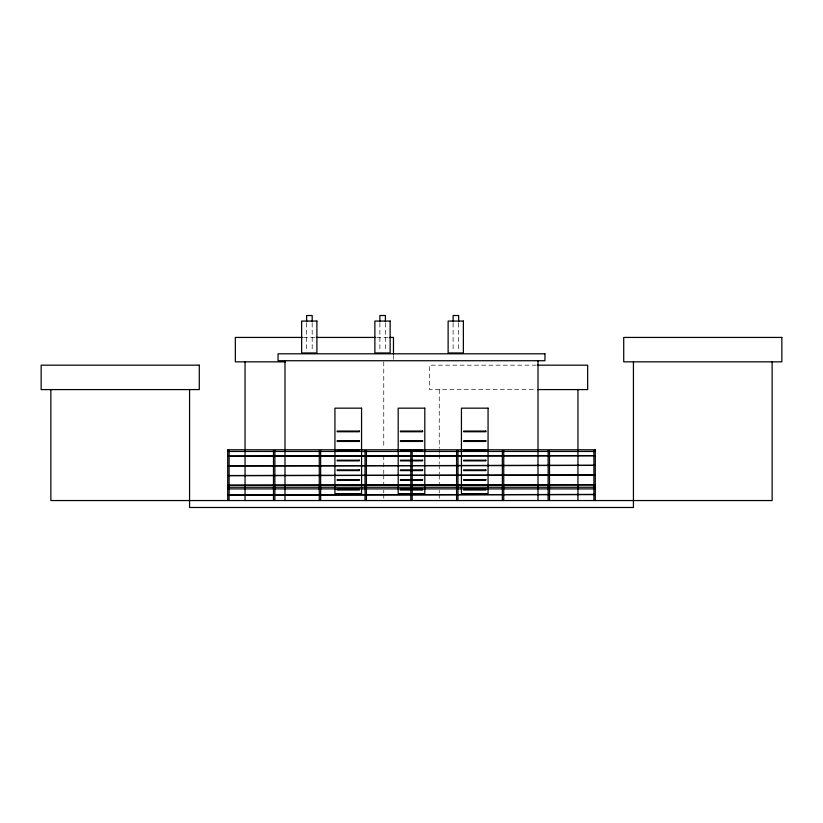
<?xml version="1.0" encoding="UTF-8"?>
<svg xmlns="http://www.w3.org/2000/svg" width="823" height="823" viewBox="0 0 823 823"><rect width="100%" height="100%" fill="white"/><g stroke="black" fill="none" stroke-linecap="round" stroke-linejoin="round"><path stroke-width="0.62" stroke-dasharray="4.12 3.09" d="M303.481 337.43L316.33 337.43M376.759 337.43L388.322 337.43M536.236 365.175L429.534 365.175L429.534 389.588L536.236 389.588M458.658 323.007L458.658 351.719M453.113 323.007L453.113 351.719M439.245 389.588L439.245 448.257M439.245 449.533L439.245 453.36M439.245 454.635L439.245 463.565M439.245 464.841L439.245 473.77M439.245 475.046L439.245 483.965M439.245 490.343L439.245 492.895M439.245 494.17L439.245 499.273M393.466 355.423L393.466 359.27M385.421 323.007L385.421 351.719M383.755 361.842L383.755 447.897M383.755 455.603L383.755 473.575M383.755 474.861L383.755 483.852M383.755 490.271L383.755 492.843M383.755 494.129L383.755 499.263M379.876 323.007L379.876 351.719M312.184 323.007L312.184 351.719M306.64 323.007L306.64 351.719"/><path stroke-width="1.23" d="M302.195 337.43L235.337 337.43L235.337 361.842L285.478 361.842M316.33 337.43L375.473 337.43M389.608 337.43L393.466 337.43L393.466 354.137M537.522 365.175L587.663 365.175L587.663 389.588L537.522 389.588M337.152 450.479L359.342 450.479M400.4 450.479L422.6 450.479M463.658 450.479L485.848 450.479M772.139 361.842L772.139 500.549L50.861 500.549L50.861 389.588M633.432 361.842L633.432 507.482L189.568 507.482L189.568 389.588M595.286 500.549L595.286 450.613L593.897 450.613L593.897 500.549M594.597 449.78L594.597 451.446M594.597 487.237L594.597 488.903M577.952 389.588L577.952 500.549M549.517 500.549L549.517 450.613L548.128 450.613L548.128 500.549M538.005 360.731L538.005 500.549M503.738 500.549L503.738 450.613L502.349 450.613L502.349 500.549M458.658 321.752L458.658 315.518L453.113 315.518L453.113 321.752M457.969 500.549L457.969 450.613L456.58 450.613L456.58 500.549M412.189 500.549L412.189 450.613L410.811 450.613L410.811 500.549M385.421 321.752L385.421 315.518L379.876 315.518L379.876 321.752M366.42 500.549L366.42 450.613L365.031 450.613L365.031 500.549M320.651 500.549L320.651 450.613L319.262 450.613L319.262 500.549M312.184 321.752L312.184 315.518L306.64 315.518L306.64 321.752M284.995 360.731L284.995 500.549M274.872 500.549L274.872 450.613L273.483 450.613L273.483 500.549M245.048 361.842L245.048 500.549M229.103 500.549L229.103 450.613L227.714 450.613L227.714 500.549M228.403 449.78L228.403 451.446M228.403 487.237L228.403 488.903M316.896 321.063L301.64 321.063L301.64 352.964L316.896 352.964L316.896 321.063M390.143 321.063L374.877 321.063L374.877 352.964L390.143 352.964L390.143 321.063M463.38 321.063L448.124 321.063L448.124 352.964L463.38 352.964L463.38 321.063M781.85 337.43L623.721 337.43L623.721 361.842L781.85 361.842L781.85 337.43M544.939 353.797L278.061 353.797L278.061 360.731L544.939 360.731L544.939 353.797M199.279 365.175L41.15 365.175L41.15 389.588L199.279 389.588L199.279 365.175M361.564 408.167L334.93 408.167L334.93 493.615L361.564 493.615L361.564 408.167M424.812 408.167L398.188 408.167L398.188 493.615L424.812 493.615L424.812 408.167M488.07 408.167L461.436 408.167L461.436 493.615L488.07 493.615L488.07 408.167M359.342 431.057L337.152 431.057L337.152 431.756L359.342 431.756L359.342 431.057M422.6 431.057L400.4 431.057L400.4 431.756L422.6 431.756L422.6 431.057M485.848 431.057L463.658 431.057L463.658 431.756L485.848 431.756L485.848 431.057M359.342 440.768L337.152 440.768L337.152 441.457L359.342 441.457L359.342 440.768M422.6 440.768L400.4 440.768L400.4 441.457L422.6 441.457L422.6 440.768M485.848 440.768L463.658 440.768L463.658 441.457L485.848 441.457L485.848 440.768M595.43 449.78L227.57 449.78L227.57 451.446L595.43 451.446L595.43 449.78M594.926 455.664L228.074 456.168L594.926 455.664M359.342 460.191L337.152 460.191L337.152 460.88L359.342 460.88L359.342 460.191M422.6 460.191L400.4 460.191L400.4 460.88L422.6 460.88L422.6 460.191M485.848 460.191L463.658 460.191L463.658 460.88L485.848 460.88L485.848 460.191M594.926 465.376L228.074 465.869L594.926 465.376M359.342 469.892L337.152 469.892L337.152 470.591L359.342 470.591L359.342 469.892M422.6 469.892L400.4 469.892L400.4 470.591L422.6 470.591L422.6 469.892M485.848 469.892L463.658 469.892L463.658 470.591L485.848 470.591L485.848 469.892M594.926 475.087L228.074 475.581L594.926 475.087M359.342 479.603L337.152 479.603L337.152 480.303L359.342 480.303L359.342 479.603M422.6 479.603L400.4 479.603L400.4 480.303L422.6 480.303L422.6 479.603M485.848 479.603L463.658 479.603L463.658 480.303L485.848 480.303L485.848 479.603M594.926 484.788L228.074 485.292L594.926 484.788M595.43 487.237L227.57 487.237L227.57 488.903L595.43 488.903L595.43 487.237M359.342 489.315L337.152 489.315L337.152 490.004L359.342 490.004L359.342 489.315M422.6 489.315L400.4 489.315L400.4 490.004L422.6 490.004L422.6 489.315M485.848 489.315L463.658 489.315L463.658 490.004L485.848 490.004L485.848 489.315M594.926 494.5L228.074 495.004L594.926 494.5"/></g></svg>
